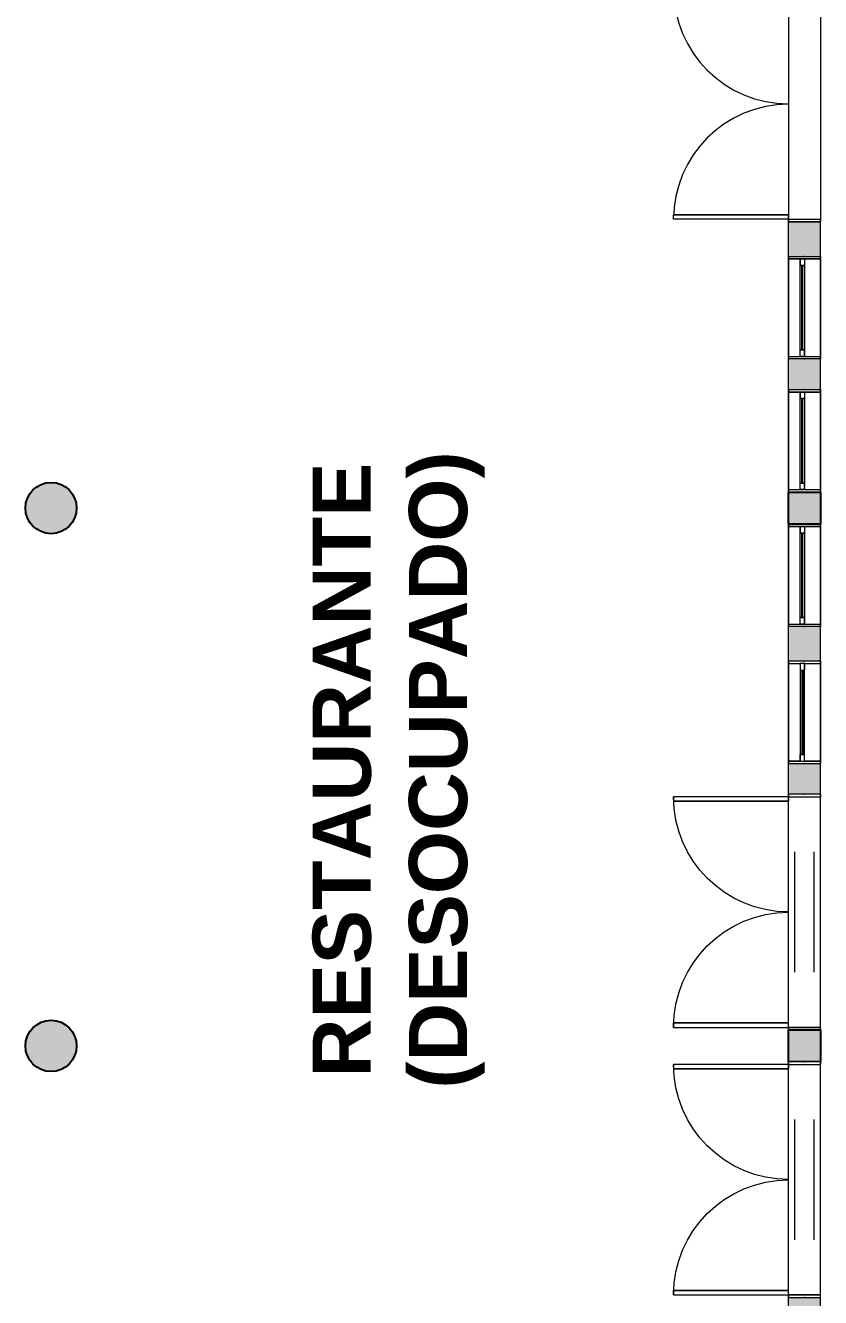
# Model space of a CAD drawing. Header units: metres. Extents: x 512 to 829, y -209 to 245.
# Drawn here: x 731.23 to 737.45, y -96.14 to -86.21 of the extents above; entities that cross this region are included whole.
import ezdxf

# ---------------------------------------------------------------- set-up
doc = ezdxf.new("R2010")
doc.units = ezdxf.units.M
doc.header["$LTSCALE"] = 0.508
doc.set_wipeout_variables(frame=1)
doc.header["$PDSIZE"] = -2
for name, color, linetype, lineweight in [('CONTORNO', 7, 'Continuous', 15), ('None', 7, 'Continuous', 5), ('NãoImprimir', 7, 'Continuous', 5), ('Peitoris', 2, 'Continuous', 5), ('Telhado-Princ', 7, 'Continuous', 5), ('TEXTO', 7, 'Continuous', 15)]:
    doc.layers.add(name, color=color, linetype=linetype, lineweight=lineweight)
doc.styles.add('Arial (bold)', font='arialbd.ttf')

# ---------------------------------------------------------------- blocks, each defined once
blk = doc.blocks.new('Grupo-1600')
at = {"color": 7, "linetype": 'Continuous', "lineweight": 5}
for points in [[(-0.4, 0.125), (-0.38095, 0.125), (-0.38095, -0.125), (-0.4, -0.125)], [(0.38095, 0.125), (0.4, 0.125), (0.4, -0.125), (0.38095, -0.125)]]:
    blk.add_wipeout(points, dxfattribs=at).dxf.layer = 'None'
at = {"layer": 'None', "color": 7, "linetype": 'Continuous', "lineweight": 5}
for points in [[(-0.4, 0.125), (-0.38095, 0.125), (-0.38095, -0.125), (-0.4, -0.125)], [(0.38095, 0.125), (0.4, 0.125), (0.4, -0.125), (0.38095, -0.125)]]:
    blk.add_lwpolyline(points, close=True, dxfattribs=at)
blk = doc.blocks.new('Grupo-1601')
at = {"layer": 'None', "color": 7}
blk.add_blockref('Grupo-1600', (0, 0), dxfattribs=at)
at = {"layer": 'None', "color": 7, "linetype": 'Continuous', "lineweight": 5}
for p, q in [((-0.4, 0.125), (-0.38095, 0.125)), ((-0.38095, 0.125), (-0.38095, -0.125)), ((0.4, 0.125), (0.38095, 0.125)), ((0.38095, 0.125), (0.38095, -0.125)), ((-0.4, -0.125), (-0.38095, -0.125)), ((0.4, -0.125), (0.38095, -0.125))]:
    blk.add_line(p, q, dxfattribs=at)
blk = doc.blocks.new('Grupo-1602')
at = {"layer": 'None', "color": 7, "linetype": 'Continuous', "lineweight": 5}
for p, q in [((-0.38095, 0.034925), (-0.38095, 0)), ((0.38095, 0.034925), (0.38095, 0))]:
    blk.add_line(p, q, dxfattribs=at)
blk = doc.blocks.new('Grupo-1603')
at = {"color": 7, "linetype": 'Continuous', "lineweight": 5}
for points in [[(-0.38095, 0.034925), (-0.33015, 0.034925), (-0.33015, 0), (-0.38095, 0)], [(0.33015, 0.034925), (0.38095, 0.034925), (0.38095, 0), (0.33015, 0)]]:
    blk.add_wipeout(points, dxfattribs=at).dxf.layer = 'None'
at = {"layer": 'None', "color": 7, "linetype": 'Continuous', "lineweight": 5}
for points in [[(-0.38095, 0.034925), (-0.33015, 0.034925), (-0.33015, 0), (-0.38095, 0)], [(0.33015, 0.034925), (0.38095, 0.034925), (0.38095, 0), (0.33015, 0)]]:
    blk.add_lwpolyline(points, close=True, dxfattribs=at)
blk = doc.blocks.new('Grupo-1604')
at = {"layer": 'None', "color": 7}
blk.add_blockref('Grupo-1602', (0, 0), dxfattribs=at)
at = {"color": 7, "linetype": 'Continuous', "lineweight": 5}
blk.add_wipeout([(-0.33015, 0.034925), (0.33015, 0.034925), (0.33015, 0), (-0.33015, 0)], dxfattribs=at).dxf.layer = 'None'
at = {"layer": 'None', "color": 7, "linetype": 'Continuous', "lineweight": 5}
blk.add_lwpolyline([(-0.33015, 0.034925), (0.33015, 0.034925), (0.33015, 0), (-0.33015, 0)], close=True, dxfattribs=at)
at = {"layer": 'None', "color": 7}
blk.add_blockref('Grupo-1603', (0, 0), dxfattribs=at)
at = {"layer": 'None', "color": 7, "linetype": 'Continuous', "lineweight": 5}
for p, q in [((-0.38095, 0.034925), (-0.33015, 0.034925)), ((-0.38095, 0), (-0.33015, 0)), ((-0.33015, 0.034925), (-0.33015, 0)), ((0.38095, 0.034925), (0.33015, 0.034925)), ((0.33015, 0.034925), (0.33015, 0)), ((0.38095, 0), (0.33015, 0))]:
    blk.add_line(p, q, dxfattribs=at)
blk = doc.blocks.new('Grupo-1605')
at = {"color": 7, "linetype": 'Continuous', "lineweight": 9}
blk.add_wipeout([(-0.3301, 0.0181), (0.3301, 0.0181), (0.3301, 0.0168), (-0.3301, 0.0168)], dxfattribs=at).dxf.layer = 'None'
blk = doc.blocks.new('Grupo-1606')
at = {"layer": 'None', "color": 7}
blk.add_blockref('Grupo-1605', (0, 0), dxfattribs=at)
at = {"layer": 'None', "color": 7, "linetype": 'Continuous', "lineweight": 25}
for p, q in [((-0.3301, 0.0181), (0.3301, 0.0181)), ((-0.3301, 0.0168), (0.3301, 0.0168))]:
    blk.add_line(p, q, dxfattribs=at)
blk = doc.blocks.new('Grupo-1607')
at = {"layer": 'None', "color": 7, "linetype": 'Continuous', "lineweight": 20}
for p, q in [((0.4, 0.125), (-0.4, 0.125)), ((0.4, -0.125), (-0.4, -0.125))]:
    blk.add_line(p, q, dxfattribs=at)
blk = doc.blocks.new('Window (2D)-146')
at = {"color": 7, "linetype": 'Continuous', "lineweight": 5}
blk.add_wipeout([(-0.4, 0.125), (0.4, 0.125), (0.4, -0.125), (-0.4, -0.125)], dxfattribs=at).dxf.layer = 'None'
at = {"layer": 'None', "color": 7}
blk.add_blockref('Grupo-1601', (0, 0), dxfattribs=at)
at = {"layer": 'None', "color": 7, "linetype": 'Continuous', "lineweight": 5}
for p, q in [((-0.4, 0.125), (0.4, 0.125)), ((-0.4, -0.125), (0.4, -0.125))]:
    blk.add_line(p, q, dxfattribs=at)
at = {"layer": 'NãoImprimir', "linetype": 'Continuous'}
for p in [(-0.4, 0), (0.4, 0)]:
    blk.add_point(p, dxfattribs=at)
at = {"layer": 'Peitoris'}
blk.add_blockref('Grupo-1604', (0, 0), dxfattribs=at)
blk.add_blockref('Grupo-1606', (0, 0), dxfattribs=at)
at = {"layer": 'Telhado-Princ'}
blk.add_blockref('Grupo-1607', (0, 0), dxfattribs=at)
blk = doc.blocks.new('Grupo-1608')
at = {"color": 7, "linetype": 'Continuous', "lineweight": 5}
for points in [[(-0.4, 0.125), (-0.38095, 0.125), (-0.38095, -0.125), (-0.4, -0.125)], [(0.38095, 0.125), (0.4, 0.125), (0.4, -0.125), (0.38095, -0.125)]]:
    blk.add_wipeout(points, dxfattribs=at).dxf.layer = 'None'
at = {"layer": 'None', "color": 7, "linetype": 'Continuous', "lineweight": 5}
for points in [[(-0.4, 0.125), (-0.38095, 0.125), (-0.38095, -0.125), (-0.4, -0.125)], [(0.38095, 0.125), (0.4, 0.125), (0.4, -0.125), (0.38095, -0.125)]]:
    blk.add_lwpolyline(points, close=True, dxfattribs=at)
blk = doc.blocks.new('Grupo-1609')
at = {"layer": 'None', "color": 7}
blk.add_blockref('Grupo-1608', (0, 0), dxfattribs=at)
at = {"layer": 'None', "color": 7, "linetype": 'Continuous', "lineweight": 5}
for p, q in [((-0.4, 0.125), (-0.38095, 0.125)), ((-0.38095, 0.125), (-0.38095, -0.125)), ((0.4, 0.125), (0.38095, 0.125)), ((0.38095, 0.125), (0.38095, -0.125)), ((-0.4, -0.125), (-0.38095, -0.125)), ((0.4, -0.125), (0.38095, -0.125))]:
    blk.add_line(p, q, dxfattribs=at)
blk = doc.blocks.new('Grupo-1610')
at = {"layer": 'None', "color": 7, "linetype": 'Continuous', "lineweight": 5}
for p, q in [((-0.38095, 0.034925), (-0.38095, 0)), ((0.38095, 0.034925), (0.38095, 0))]:
    blk.add_line(p, q, dxfattribs=at)
blk = doc.blocks.new('Grupo-1611')
at = {"color": 7, "linetype": 'Continuous', "lineweight": 5}
for points in [[(-0.38095, 0.034925), (-0.33015, 0.034925), (-0.33015, 0), (-0.38095, 0)], [(0.33015, 0.034925), (0.38095, 0.034925), (0.38095, 0), (0.33015, 0)]]:
    blk.add_wipeout(points, dxfattribs=at).dxf.layer = 'None'
at = {"layer": 'None', "color": 7, "linetype": 'Continuous', "lineweight": 5}
for points in [[(-0.38095, 0.034925), (-0.33015, 0.034925), (-0.33015, 0), (-0.38095, 0)], [(0.33015, 0.034925), (0.38095, 0.034925), (0.38095, 0), (0.33015, 0)]]:
    blk.add_lwpolyline(points, close=True, dxfattribs=at)
blk = doc.blocks.new('Grupo-1612')
at = {"layer": 'None', "color": 7}
blk.add_blockref('Grupo-1610', (0, 0), dxfattribs=at)
at = {"color": 7, "linetype": 'Continuous', "lineweight": 5}
blk.add_wipeout([(-0.33015, 0.034925), (0.33015, 0.034925), (0.33015, 0), (-0.33015, 0)], dxfattribs=at).dxf.layer = 'None'
at = {"layer": 'None', "color": 7, "linetype": 'Continuous', "lineweight": 5}
blk.add_lwpolyline([(-0.33015, 0.034925), (0.33015, 0.034925), (0.33015, 0), (-0.33015, 0)], close=True, dxfattribs=at)
at = {"layer": 'None', "color": 7}
blk.add_blockref('Grupo-1611', (0, 0), dxfattribs=at)
at = {"layer": 'None', "color": 7, "linetype": 'Continuous', "lineweight": 5}
for p, q in [((-0.38095, 0.034925), (-0.33015, 0.034925)), ((-0.38095, 0), (-0.33015, 0)), ((-0.33015, 0.034925), (-0.33015, 0)), ((0.38095, 0.034925), (0.33015, 0.034925)), ((0.33015, 0.034925), (0.33015, 0)), ((0.38095, 0), (0.33015, 0))]:
    blk.add_line(p, q, dxfattribs=at)
blk = doc.blocks.new('Grupo-1613')
at = {"color": 7, "linetype": 'Continuous', "lineweight": 9}
blk.add_wipeout([(-0.3301, 0.0181), (0.3301, 0.0181), (0.3301, 0.0168), (-0.3301, 0.0168)], dxfattribs=at).dxf.layer = 'None'
blk = doc.blocks.new('Grupo-1614')
at = {"layer": 'None', "color": 7}
blk.add_blockref('Grupo-1613', (0, 0), dxfattribs=at)
at = {"layer": 'None', "color": 7, "linetype": 'Continuous', "lineweight": 25}
for p, q in [((-0.3301, 0.0181), (0.3301, 0.0181)), ((-0.3301, 0.0168), (0.3301, 0.0168))]:
    blk.add_line(p, q, dxfattribs=at)
blk = doc.blocks.new('Grupo-1615')
at = {"layer": 'None', "color": 7, "linetype": 'Continuous', "lineweight": 20}
for p, q in [((0.4, 0.125), (-0.4, 0.125)), ((0.4, -0.125), (-0.4, -0.125))]:
    blk.add_line(p, q, dxfattribs=at)
blk = doc.blocks.new('Window (2D)-147')
at = {"color": 7, "linetype": 'Continuous', "lineweight": 5}
blk.add_wipeout([(-0.4, 0.125), (0.4, 0.125), (0.4, -0.125), (-0.4, -0.125)], dxfattribs=at).dxf.layer = 'None'
at = {"layer": 'None', "color": 7}
blk.add_blockref('Grupo-1609', (0, 0), dxfattribs=at)
at = {"layer": 'None', "color": 7, "linetype": 'Continuous', "lineweight": 5}
for p, q in [((-0.4, 0.125), (0.4, 0.125)), ((-0.4, -0.125), (0.4, -0.125))]:
    blk.add_line(p, q, dxfattribs=at)
at = {"layer": 'NãoImprimir', "linetype": 'Continuous'}
for p in [(-0.4, 0), (0.4, 0)]:
    blk.add_point(p, dxfattribs=at)
at = {"layer": 'Peitoris'}
blk.add_blockref('Grupo-1612', (0, 0), dxfattribs=at)
blk.add_blockref('Grupo-1614', (0, 0), dxfattribs=at)
at = {"layer": 'Telhado-Princ'}
blk.add_blockref('Grupo-1615', (0, 0), dxfattribs=at)
blk = doc.blocks.new('Grupo-1616')
at = {"color": 7, "linetype": 'Continuous', "lineweight": 5}
for points in [[(-0.4, 0.125), (-0.38095, 0.125), (-0.38095, -0.125), (-0.4, -0.125)], [(0.38095, 0.125), (0.4, 0.125), (0.4, -0.125), (0.38095, -0.125)]]:
    blk.add_wipeout(points, dxfattribs=at).dxf.layer = 'None'
at = {"layer": 'None', "color": 7, "linetype": 'Continuous', "lineweight": 5}
for points in [[(-0.4, 0.125), (-0.38095, 0.125), (-0.38095, -0.125), (-0.4, -0.125)], [(0.38095, 0.125), (0.4, 0.125), (0.4, -0.125), (0.38095, -0.125)]]:
    blk.add_lwpolyline(points, close=True, dxfattribs=at)
blk = doc.blocks.new('Grupo-1617')
at = {"layer": 'None', "color": 7}
blk.add_blockref('Grupo-1616', (0, 0), dxfattribs=at)
at = {"layer": 'None', "color": 7, "linetype": 'Continuous', "lineweight": 5}
for p, q in [((-0.4, 0.125), (-0.38095, 0.125)), ((-0.38095, 0.125), (-0.38095, -0.125)), ((0.4, 0.125), (0.38095, 0.125)), ((0.38095, 0.125), (0.38095, -0.125)), ((-0.4, -0.125), (-0.38095, -0.125)), ((0.4, -0.125), (0.38095, -0.125))]:
    blk.add_line(p, q, dxfattribs=at)
blk = doc.blocks.new('Grupo-1618')
at = {"layer": 'None', "color": 7, "linetype": 'Continuous', "lineweight": 5}
for p, q in [((-0.38095, 0.034925), (-0.38095, 0)), ((0.38095, 0.034925), (0.38095, 0))]:
    blk.add_line(p, q, dxfattribs=at)
blk = doc.blocks.new('Grupo-1619')
at = {"color": 7, "linetype": 'Continuous', "lineweight": 5}
for points in [[(-0.38095, 0.034925), (-0.33015, 0.034925), (-0.33015, 0), (-0.38095, 0)], [(0.33015, 0.034925), (0.38095, 0.034925), (0.38095, 0), (0.33015, 0)]]:
    blk.add_wipeout(points, dxfattribs=at).dxf.layer = 'None'
at = {"layer": 'None', "color": 7, "linetype": 'Continuous', "lineweight": 5}
for points in [[(-0.38095, 0.034925), (-0.33015, 0.034925), (-0.33015, 0), (-0.38095, 0)], [(0.33015, 0.034925), (0.38095, 0.034925), (0.38095, 0), (0.33015, 0)]]:
    blk.add_lwpolyline(points, close=True, dxfattribs=at)
blk = doc.blocks.new('Grupo-1620')
at = {"layer": 'None', "color": 7}
blk.add_blockref('Grupo-1618', (0, 0), dxfattribs=at)
at = {"color": 7, "linetype": 'Continuous', "lineweight": 5}
blk.add_wipeout([(-0.33015, 0.034925), (0.33015, 0.034925), (0.33015, 0), (-0.33015, 0)], dxfattribs=at).dxf.layer = 'None'
at = {"layer": 'None', "color": 7, "linetype": 'Continuous', "lineweight": 5}
blk.add_lwpolyline([(-0.33015, 0.034925), (0.33015, 0.034925), (0.33015, 0), (-0.33015, 0)], close=True, dxfattribs=at)
at = {"layer": 'None', "color": 7}
blk.add_blockref('Grupo-1619', (0, 0), dxfattribs=at)
at = {"layer": 'None', "color": 7, "linetype": 'Continuous', "lineweight": 5}
for p, q in [((-0.38095, 0.034925), (-0.33015, 0.034925)), ((-0.38095, 0), (-0.33015, 0)), ((-0.33015, 0.034925), (-0.33015, 0)), ((0.38095, 0.034925), (0.33015, 0.034925)), ((0.33015, 0.034925), (0.33015, 0)), ((0.38095, 0), (0.33015, 0))]:
    blk.add_line(p, q, dxfattribs=at)
blk = doc.blocks.new('Grupo-1621')
at = {"color": 7, "linetype": 'Continuous', "lineweight": 9}
blk.add_wipeout([(-0.3301, 0.0181), (0.3301, 0.0181), (0.3301, 0.0168), (-0.3301, 0.0168)], dxfattribs=at).dxf.layer = 'None'
blk = doc.blocks.new('Grupo-1622')
at = {"layer": 'None', "color": 7}
blk.add_blockref('Grupo-1621', (0, 0), dxfattribs=at)
at = {"layer": 'None', "color": 7, "linetype": 'Continuous', "lineweight": 25}
for p, q in [((-0.3301, 0.0181), (0.3301, 0.0181)), ((-0.3301, 0.0168), (0.3301, 0.0168))]:
    blk.add_line(p, q, dxfattribs=at)
blk = doc.blocks.new('Grupo-1623')
at = {"layer": 'None', "color": 7, "linetype": 'Continuous', "lineweight": 20}
for p, q in [((0.4, 0.125), (-0.4, 0.125)), ((0.4, -0.125), (-0.4, -0.125))]:
    blk.add_line(p, q, dxfattribs=at)
blk = doc.blocks.new('Window (2D)-148')
at = {"color": 7, "linetype": 'Continuous', "lineweight": 5}
blk.add_wipeout([(-0.4, 0.125), (0.4, 0.125), (0.4, -0.125), (-0.4, -0.125)], dxfattribs=at).dxf.layer = 'None'
at = {"layer": 'None', "color": 7}
blk.add_blockref('Grupo-1617', (0, 0), dxfattribs=at)
at = {"layer": 'None', "color": 7, "linetype": 'Continuous', "lineweight": 5}
for p, q in [((-0.4, 0.125), (0.4, 0.125)), ((-0.4, -0.125), (0.4, -0.125))]:
    blk.add_line(p, q, dxfattribs=at)
at = {"layer": 'NãoImprimir', "linetype": 'Continuous'}
for p in [(-0.4, 0), (0.4, 0)]:
    blk.add_point(p, dxfattribs=at)
at = {"layer": 'Peitoris'}
blk.add_blockref('Grupo-1620', (0, 0), dxfattribs=at)
blk.add_blockref('Grupo-1622', (0, 0), dxfattribs=at)
at = {"layer": 'Telhado-Princ'}
blk.add_blockref('Grupo-1623', (0, 0), dxfattribs=at)
blk = doc.blocks.new('Grupo-1624')
at = {"color": 7, "linetype": 'Continuous', "lineweight": 5}
for points in [[(-0.4, 0.125), (-0.38095, 0.125), (-0.38095, -0.125), (-0.4, -0.125)], [(0.38095, 0.125), (0.4, 0.125), (0.4, -0.125), (0.38095, -0.125)]]:
    blk.add_wipeout(points, dxfattribs=at).dxf.layer = 'None'
at = {"layer": 'None', "color": 7, "linetype": 'Continuous', "lineweight": 5}
for points in [[(-0.4, 0.125), (-0.38095, 0.125), (-0.38095, -0.125), (-0.4, -0.125)], [(0.38095, 0.125), (0.4, 0.125), (0.4, -0.125), (0.38095, -0.125)]]:
    blk.add_lwpolyline(points, close=True, dxfattribs=at)
blk = doc.blocks.new('Grupo-1625')
at = {"layer": 'None', "color": 7}
blk.add_blockref('Grupo-1624', (0, 0), dxfattribs=at)
at = {"layer": 'None', "color": 7, "linetype": 'Continuous', "lineweight": 5}
for p, q in [((-0.4, 0.125), (-0.38095, 0.125)), ((-0.38095, 0.125), (-0.38095, -0.125)), ((0.4, 0.125), (0.38095, 0.125)), ((0.38095, 0.125), (0.38095, -0.125)), ((-0.4, -0.125), (-0.38095, -0.125)), ((0.4, -0.125), (0.38095, -0.125))]:
    blk.add_line(p, q, dxfattribs=at)
blk = doc.blocks.new('Grupo-1626')
at = {"layer": 'None', "color": 7, "linetype": 'Continuous', "lineweight": 5}
for p, q in [((-0.38095, 0.034925), (-0.38095, 0)), ((0.38095, 0.034925), (0.38095, 0))]:
    blk.add_line(p, q, dxfattribs=at)
blk = doc.blocks.new('Grupo-1627')
at = {"color": 7, "linetype": 'Continuous', "lineweight": 5}
for points in [[(-0.38095, 0.034925), (-0.33015, 0.034925), (-0.33015, 0), (-0.38095, 0)], [(0.33015, 0.034925), (0.38095, 0.034925), (0.38095, 0), (0.33015, 0)]]:
    blk.add_wipeout(points, dxfattribs=at).dxf.layer = 'None'
at = {"layer": 'None', "color": 7, "linetype": 'Continuous', "lineweight": 5}
for points in [[(-0.38095, 0.034925), (-0.33015, 0.034925), (-0.33015, 0), (-0.38095, 0)], [(0.33015, 0.034925), (0.38095, 0.034925), (0.38095, 0), (0.33015, 0)]]:
    blk.add_lwpolyline(points, close=True, dxfattribs=at)
blk = doc.blocks.new('Grupo-1628')
at = {"layer": 'None', "color": 7}
blk.add_blockref('Grupo-1626', (0, 0), dxfattribs=at)
at = {"color": 7, "linetype": 'Continuous', "lineweight": 5}
blk.add_wipeout([(-0.33015, 0.034925), (0.33015, 0.034925), (0.33015, 0), (-0.33015, 0)], dxfattribs=at).dxf.layer = 'None'
at = {"layer": 'None', "color": 7, "linetype": 'Continuous', "lineweight": 5}
blk.add_lwpolyline([(-0.33015, 0.034925), (0.33015, 0.034925), (0.33015, 0), (-0.33015, 0)], close=True, dxfattribs=at)
at = {"layer": 'None', "color": 7}
blk.add_blockref('Grupo-1627', (0, 0), dxfattribs=at)
at = {"layer": 'None', "color": 7, "linetype": 'Continuous', "lineweight": 5}
for p, q in [((-0.38095, 0.034925), (-0.33015, 0.034925)), ((-0.38095, 0), (-0.33015, 0)), ((-0.33015, 0.034925), (-0.33015, 0)), ((0.38095, 0.034925), (0.33015, 0.034925)), ((0.33015, 0.034925), (0.33015, 0)), ((0.38095, 0), (0.33015, 0))]:
    blk.add_line(p, q, dxfattribs=at)
blk = doc.blocks.new('Grupo-1629')
at = {"color": 7, "linetype": 'Continuous', "lineweight": 9}
blk.add_wipeout([(-0.3301, 0.0181), (0.3301, 0.0181), (0.3301, 0.0168), (-0.3301, 0.0168)], dxfattribs=at).dxf.layer = 'None'
blk = doc.blocks.new('Grupo-1630')
at = {"layer": 'None', "color": 7}
blk.add_blockref('Grupo-1629', (0, 0), dxfattribs=at)
at = {"layer": 'None', "color": 7, "linetype": 'Continuous', "lineweight": 25}
for p, q in [((-0.3301, 0.0181), (0.3301, 0.0181)), ((-0.3301, 0.0168), (0.3301, 0.0168))]:
    blk.add_line(p, q, dxfattribs=at)
blk = doc.blocks.new('Grupo-1631')
at = {"layer": 'None', "color": 7, "linetype": 'Continuous', "lineweight": 20}
for p, q in [((0.4, 0.125), (-0.4, 0.125)), ((0.4, -0.125), (-0.4, -0.125))]:
    blk.add_line(p, q, dxfattribs=at)
blk = doc.blocks.new('Window (2D)-149')
at = {"color": 7, "linetype": 'Continuous', "lineweight": 5}
blk.add_wipeout([(-0.4, 0.125), (0.4, 0.125), (0.4, -0.125), (-0.4, -0.125)], dxfattribs=at).dxf.layer = 'None'
at = {"layer": 'None', "color": 7}
blk.add_blockref('Grupo-1625', (0, 0), dxfattribs=at)
at = {"layer": 'None', "color": 7, "linetype": 'Continuous', "lineweight": 5}
for p, q in [((-0.4, 0.125), (0.4, 0.125)), ((-0.4, -0.125), (0.4, -0.125))]:
    blk.add_line(p, q, dxfattribs=at)
at = {"layer": 'NãoImprimir', "linetype": 'Continuous'}
for p in [(-0.4, 0), (0.4, 0)]:
    blk.add_point(p, dxfattribs=at)
at = {"layer": 'Peitoris'}
blk.add_blockref('Grupo-1628', (0, 0), dxfattribs=at)
blk.add_blockref('Grupo-1630', (0, 0), dxfattribs=at)
at = {"layer": 'Telhado-Princ'}
blk.add_blockref('Grupo-1631', (0, 0), dxfattribs=at)
blk = doc.blocks.new('Grupo-1684')
at = {"layer": 'TEXTO', "color": 7, "linetype": 'Continuous', "lineweight": 9}
for p, q in [((0.47, 0.075), (-0.47, 0.075)), ((0.47, -0.075), (-0.47, -0.075))]:
    blk.add_line(p, q, dxfattribs=at)
blk = doc.blocks.new('Grupo-1685')
at = {"color": 7, "linetype": 'Continuous', "lineweight": 5}
for points in [[(-0.92, 0.125), (-0.9, 0.125), (-0.9, -0.125), (-0.92, -0.125)], [(0.9, 0.125), (0.92, 0.125), (0.92, -0.125), (0.9, -0.125)]]:
    blk.add_wipeout(points, dxfattribs=at).dxf.layer = 'None'
at = {"layer": 'None', "color": 7, "linetype": 'Continuous', "lineweight": 5}
for points in [[(-0.92, 0.125), (-0.9, 0.125), (-0.9, -0.125), (-0.92, -0.125)], [(0.9, 0.125), (0.92, 0.125), (0.92, -0.125), (0.9, -0.125)]]:
    blk.add_lwpolyline(points, close=True, dxfattribs=at)
blk = doc.blocks.new('Grupo-1686')
at = {"layer": 'None', "color": 7}
blk.add_blockref('Grupo-1684', (0, 0), dxfattribs=at)
blk.add_blockref('Grupo-1685', (0, 0), dxfattribs=at)
at = {"layer": 'None', "color": 7, "linetype": 'Continuous', "lineweight": 5}
for p, q in [((-0.92, 0.125), (-0.9, 0.125)), ((-0.9, 0.125), (-0.9, -0.125)), ((0.92, 0.125), (0.9, 0.125)), ((0.9, 0.125), (0.9, -0.125)), ((-0.92, -0.125), (-0.9, -0.125)), ((0.92, -0.125), (0.9, -0.125))]:
    blk.add_line(p, q, dxfattribs=at)
blk = doc.blocks.new('Grupo-1687')
at = {"layer": 'None', "color": 7, "linetype": 'Continuous', "lineweight": 5}
blk.add_arc((-0.9, 0.125), 0.8988, 0, 90, dxfattribs=at)
blk = doc.blocks.new('Grupo-1688')
at = {"color": 7, "linetype": 'Continuous', "lineweight": 5}
blk.add_wipeout([(-0.9, 0.125), (-0.9, 1.02375), (-0.865, 1.02375), (-0.865, 0.125)], dxfattribs=at).dxf.layer = 'None'
at = {"layer": 'None', "color": 7, "linetype": 'Continuous', "lineweight": 5}
blk.add_lwpolyline([(-0.9, 0.125), (-0.9, 1.02375), (-0.865, 1.02375), (-0.865, 0.125)], close=True, dxfattribs=at)
blk = doc.blocks.new('Grupo-1689')
at = {"layer": 'None', "color": 7}
blk.add_blockref('Grupo-1688', (0, 0), dxfattribs=at)
at = {"layer": 'None', "color": 7, "linetype": 'Continuous', "lineweight": 5}
for p, q in [((-0.9, 0.125), (-0.9, 1.02375)), ((-0.9, 1.02375), (-0.865, 1.02375)), ((-0.865, 0.125), (-0.865, 1.02375)), ((-0.9, 0.125), (-0.865, 0.125))]:
    blk.add_line(p, q, dxfattribs=at)
blk = doc.blocks.new('Grupo-1690')
at = {"layer": 'Peitoris', "color": 7}
blk.add_blockref('Grupo-1689', (0, 0), dxfattribs=at)
blk = doc.blocks.new('Grupo-1691')
at = {"layer": 'None', "color": 7, "linetype": 'Continuous', "lineweight": 5}
blk.add_arc((0.9, 0.125), 0.8988, 90, 180, dxfattribs=at)
blk = doc.blocks.new('Grupo-1692')
at = {"color": 7, "linetype": 'Continuous', "lineweight": 5}
blk.add_wipeout([(0.9, 1.02375), (0.9, 0.125), (0.865, 0.125), (0.865, 1.02375)], dxfattribs=at).dxf.layer = 'None'
at = {"layer": 'None', "color": 7, "linetype": 'Continuous', "lineweight": 5}
blk.add_lwpolyline([(0.9, 1.02375), (0.9, 0.125), (0.865, 0.125), (0.865, 1.02375)], close=True, dxfattribs=at)
blk = doc.blocks.new('Grupo-1693')
at = {"layer": 'None', "color": 7}
blk.add_blockref('Grupo-1692', (0, 0), dxfattribs=at)
at = {"layer": 'None', "color": 7, "linetype": 'Continuous', "lineweight": 5}
for p, q in [((0.865, 1.02375), (0.865, 0.125)), ((0.9, 1.02375), (0.865, 1.02375)), ((0.9, 1.02375), (0.9, 0.125)), ((0.9, 0.125), (0.865, 0.125))]:
    blk.add_line(p, q, dxfattribs=at)
blk = doc.blocks.new('Grupo-1694')
at = {"layer": 'Peitoris', "color": 7}
blk.add_blockref('Grupo-1693', (0, 0), dxfattribs=at)
blk = doc.blocks.new('Grupo-1695')
at = {"layer": 'None', "color": 7, "linetype": 'Continuous', "lineweight": 5}
for p, q in [((0.92, 0.125), (-0.92, 0.125)), ((0.92, -0.125), (-0.92, -0.125))]:
    blk.add_line(p, q, dxfattribs=at)
blk = doc.blocks.new('Door (2D)-54')
at = {"layer": 'None', "color": 7}
blk.add_blockref('Grupo-1686', (0, 0), dxfattribs=at)
at = {"layer": 'NãoImprimir', "color": 7, "linetype": 'Continuous', "lineweight": 5}
for p in [(-0.92, 0), (0.92, 0)]:
    blk.add_point(p, dxfattribs=at)
at = {"layer": 'Peitoris', "color": 7}
for name in ['Grupo-1687', 'Grupo-1691']:
    blk.add_blockref(name, (0, 0), dxfattribs=at)
at = {"layer": 'None', "color": 7}
for name in ['Grupo-1690', 'Grupo-1694']:
    blk.add_blockref(name, (0, 0), dxfattribs=at)
at = {"color": 7, "linetype": 'Continuous', "lineweight": 5}
blk.add_wipeout([(-0.02625, 0.0875), (-0.02625, 0.09), (-0.00125, 0.09), (-0.00125, 0.125), (0.00125, 0.125), (0.00125, 0.09), (0.02625, 0.09), (0.02625, 0.0875)], dxfattribs=at).dxf.layer = 'None'
at = {"layer": 'Telhado-Princ', "color": 7}
blk.add_blockref('Grupo-1695', (0, 0), dxfattribs=at)
blk = doc.blocks.new('Grupo-1696')
at = {"layer": 'None', "color": 7, "linetype": 'Continuous', "lineweight": 5}
for p, q in [((-0.92, 0.125), (-0.92, -0.125)), ((0.92, 0.125), (0.92, -0.125))]:
    blk.add_line(p, q, dxfattribs=at)
blk = doc.blocks.new('Grupo-1697')
at = {"color": 7, "linetype": 'Continuous', "lineweight": 5}
for points in [[(-0.92, 0.125), (-0.9, 0.125), (-0.9, -0.125), (-0.92, -0.125)], [(0.9, 0.125), (0.92, 0.125), (0.92, -0.125), (0.9, -0.125)]]:
    blk.add_wipeout(points, dxfattribs=at).dxf.layer = 'None'
at = {"layer": 'None', "color": 7, "linetype": 'Continuous', "lineweight": 5}
for points in [[(-0.92, 0.125), (-0.9, 0.125), (-0.9, -0.125), (-0.92, -0.125)], [(0.9, 0.125), (0.92, 0.125), (0.92, -0.125), (0.9, -0.125)]]:
    blk.add_lwpolyline(points, close=True, dxfattribs=at)
blk = doc.blocks.new('Grupo-1698')
at = {"layer": 'None', "color": 7}
blk.add_blockref('Grupo-1696', (0, 0), dxfattribs=at)
blk.add_blockref('Grupo-1697', (0, 0), dxfattribs=at)
at = {"layer": 'None', "color": 7, "linetype": 'Continuous', "lineweight": 5}
for p, q in [((-0.92, 0.125), (-0.9, 0.125)), ((-0.9, 0.125), (-0.9, -0.125)), ((0.92, 0.125), (0.9, 0.125)), ((0.9, 0.125), (0.9, -0.125)), ((-0.92, -0.125), (-0.9, -0.125)), ((0.92, -0.125), (0.9, -0.125))]:
    blk.add_line(p, q, dxfattribs=at)
blk = doc.blocks.new('Grupo-1699')
at = {"layer": 'None', "color": 7, "linetype": 'Continuous', "lineweight": 5}
blk.add_arc((-0.9, 0.125), 0.8988, 0, 90, dxfattribs=at)
blk = doc.blocks.new('Grupo-1700')
at = {"color": 7, "linetype": 'Continuous', "lineweight": 5}
blk.add_wipeout([(-0.9, 0.125), (-0.9, 1.02375), (-0.865, 1.02375), (-0.865, 0.125)], dxfattribs=at).dxf.layer = 'None'
at = {"layer": 'None', "color": 7, "linetype": 'Continuous', "lineweight": 5}
blk.add_lwpolyline([(-0.9, 0.125), (-0.9, 1.02375), (-0.865, 1.02375), (-0.865, 0.125)], close=True, dxfattribs=at)
blk = doc.blocks.new('Grupo-1701')
at = {"layer": 'None', "color": 7}
blk.add_blockref('Grupo-1700', (0, 0), dxfattribs=at)
at = {"layer": 'None', "color": 7, "linetype": 'Continuous', "lineweight": 5}
for p, q in [((-0.9, 0.125), (-0.9, 1.02375)), ((-0.9, 1.02375), (-0.865, 1.02375)), ((-0.865, 0.125), (-0.865, 1.02375)), ((-0.9, 0.125), (-0.865, 0.125))]:
    blk.add_line(p, q, dxfattribs=at)
blk = doc.blocks.new('Grupo-1702')
at = {"layer": 'Peitoris', "color": 7}
blk.add_blockref('Grupo-1701', (0, 0), dxfattribs=at)
blk = doc.blocks.new('Grupo-1703')
at = {"layer": 'None', "color": 7, "linetype": 'Continuous', "lineweight": 5}
blk.add_arc((0.9, 0.125), 0.8988, 90, 180, dxfattribs=at)
blk = doc.blocks.new('Grupo-1704')
at = {"color": 7, "linetype": 'Continuous', "lineweight": 5}
blk.add_wipeout([(0.9, 1.02375), (0.9, 0.125), (0.865, 0.125), (0.865, 1.02375)], dxfattribs=at).dxf.layer = 'None'
at = {"layer": 'None', "color": 7, "linetype": 'Continuous', "lineweight": 5}
blk.add_lwpolyline([(0.9, 1.02375), (0.9, 0.125), (0.865, 0.125), (0.865, 1.02375)], close=True, dxfattribs=at)
blk = doc.blocks.new('Grupo-1705')
at = {"layer": 'None', "color": 7}
blk.add_blockref('Grupo-1704', (0, 0), dxfattribs=at)
at = {"layer": 'None', "color": 7, "linetype": 'Continuous', "lineweight": 5}
for p, q in [((0.865, 1.02375), (0.865, 0.125)), ((0.9, 1.02375), (0.865, 1.02375)), ((0.9, 1.02375), (0.9, 0.125)), ((0.9, 0.125), (0.865, 0.125))]:
    blk.add_line(p, q, dxfattribs=at)
blk = doc.blocks.new('Grupo-1706')
at = {"layer": 'Peitoris', "color": 7}
blk.add_blockref('Grupo-1705', (0, 0), dxfattribs=at)
blk = doc.blocks.new('Grupo-1707')
at = {"layer": 'None', "color": 7, "linetype": 'Continuous', "lineweight": 5}
for p, q in [((0.92, 0.125), (-0.92, 0.125)), ((0.92, -0.125), (-0.92, -0.125))]:
    blk.add_line(p, q, dxfattribs=at)
blk = doc.blocks.new('Door (2D)-55')
at = {"layer": 'None', "color": 7}
blk.add_blockref('Grupo-1698', (0, 0), dxfattribs=at)
at = {"layer": 'NãoImprimir', "color": 7, "linetype": 'Continuous', "lineweight": 5}
for p in [(-0.92, 0), (0.92, 0)]:
    blk.add_point(p, dxfattribs=at)
at = {"layer": 'Peitoris', "color": 7}
for name in ['Grupo-1699', 'Grupo-1703']:
    blk.add_blockref(name, (0, 0), dxfattribs=at)
at = {"layer": 'None', "color": 7}
for name in ['Grupo-1702', 'Grupo-1706']:
    blk.add_blockref(name, (0, 0), dxfattribs=at)
at = {"color": 7, "linetype": 'Continuous', "lineweight": 5}
blk.add_wipeout([(-0.02625, 0.0875), (-0.02625, 0.09), (-0.00125, 0.09), (-0.00125, 0.125), (0.00125, 0.125), (0.00125, 0.09), (0.02625, 0.09), (0.02625, 0.0875)], dxfattribs=at).dxf.layer = 'None'
at = {"layer": 'Telhado-Princ', "color": 7}
blk.add_blockref('Grupo-1707', (0, 0), dxfattribs=at)
blk = doc.blocks.new('Grupo-1888')
at = {"layer": 'None', "linetype": 'Continuous', "lineweight": 0}
h = blk.add_hatch(color=255, dxfattribs=at)
edge = h.paths.add_edge_path()
edge.add_arc((13.0552, 9.0475), 0.2, 0, 360, ccw=False)
h = blk.add_hatch(color=255, dxfattribs=at)
edge = h.paths.add_edge_path()
edge.add_arc((13.0552, 9.0475), 0.2, 0, 360, ccw=False)
for points in [[(18.8163, 8.9225), (18.8163, 9.1725), (19.0663, 9.1725), (19.0663, 8.9225)], [(18.8163, 4.7225), (18.8163, 4.9725), (19.0663, 4.9725), (19.0663, 4.7225)]]:
    blk.add_hatch(color=255, dxfattribs=at).paths.add_polyline_path(points)
h = blk.add_hatch(color=255, dxfattribs=at)
edge = h.paths.add_edge_path()
edge.add_arc((13.0552, 4.8475), 0.2, 0, 360, ccw=False)
h = blk.add_hatch(color=255, dxfattribs=at)
edge = h.paths.add_edge_path()
edge.add_arc((13.0552, 4.8475), 0.2, 0, 360, ccw=False)
at = {"layer": 'None', "color": 7, "linetype": 'Continuous', "lineweight": 25}
for points in [[(18.8163, 8.9225), (18.8163, 9.1725), (19.0663, 9.1725), (19.0663, 8.9225)], [(18.8163, 4.7225), (18.8163, 4.9725), (19.0663, 4.9725), (19.0663, 4.7225)]]:
    blk.add_lwpolyline(points, close=True, dxfattribs=at)
for centre in [(13.0552, 9.0475), (13.0552, 9.0475), (13.0552, 4.8475), (13.0552, 4.8475)]:
    blk.add_circle(centre, 0.2, dxfattribs=at)

msp = doc.modelspace()

# ---------------------------------------------------------------- linework, layer by layer
at = {"layer": 'None', "color": 7, "linetype": 'Continuous', "lineweight": 18}
for p, q in [((737.1955, -88.0092), (737.1955, -87.7392)), ((737.4455, -88.0092), (737.4455, -87.7392)), ((737.1955, -89.0492), (737.1955, -88.8092)), ((737.4455, -89.0492), (737.4455, -88.8092)), ((737.1955, -90.0992), (737.1955, -89.8492)), ((737.4455, -90.0992), (737.4455, -89.8492)), ((737.1955, -91.1692), (737.1955, -90.8992)), ((737.4455, -91.1692), (737.4455, -90.8992)), ((737.1955, -92.2092), (737.1955, -91.9692)), ((737.4455, -92.2092), (737.4455, -91.9692)), ((737.1955, -94.2992), (737.1955, -94.0492)), ((737.4455, -94.2992), (737.4455, -94.0492)), ((737.1955, -96.4092), (737.1955, -96.1392)), ((737.4455, -96.4092), (737.4455, -96.1392))]:
    msp.add_line(p, q, dxfattribs=at)
at = {"layer": 'None', "color": 250, "linetype": 'Continuous'}
for points in [[(737.4455, -88.0092), (737.1955, -88.0092), (737.4455, -87.7392), (737.1955, -87.7392)], [(737.4455, -89.0492), (737.1955, -89.0492), (737.4455, -88.8092), (737.1955, -88.8092)], [(737.4455, -90.0992), (737.1955, -90.0992), (737.4455, -89.8492), (737.1955, -89.8492)], [(737.4455, -91.1692), (737.1955, -91.1692), (737.4455, -90.8992), (737.1955, -90.8992)], [(737.4455, -92.2092), (737.1955, -92.2092), (737.4455, -91.9692), (737.1955, -91.9692)], [(737.4455, -94.2992), (737.1955, -94.2992), (737.4455, -94.0492), (737.1955, -94.0492)], [(737.4455, -96.4092), (737.1955, -96.4092), (737.4455, -96.1392), (737.1955, -96.1392)]]:
    msp.add_solid(points, dxfattribs=at)

# ---------------------------------------------------------------- texts
at = {"layer": 'CONTORNO', "color": 7, "insert": (733.4776, -92.0193), "char_height": 0.454753, "attachment_point": 2, "rotation": 90, "line_spacing_factor": 0.992596, "style": 'Arial (bold)'}
msp.add_mtext('RESTAURANTE\\P(DESOCUPADO)', dxfattribs=at)

# ---------------------------------------------------------------- next in the draw order: block references
at = {"layer": 'None', "color": 7, "rotation": 90}
for name, p in [('Door (2D)-55', (737.3205, -86.8192)), ('Window (2D)-146', (737.3205, -88.4092)), ('Window (2D)-147', (737.3205, -89.4492)), ('Window (2D)-148', (737.3205, -90.4992))]:
    msp.add_blockref(name, p, dxfattribs=at)
at = {"layer": 'None', "color": 7, "xscale": -1, "rotation": 90}
for name, p in [('Window (2D)-149', (737.3205, -91.5692)), ('Door (2D)-54', (737.3205, -93.1292))]:
    msp.add_blockref(name, p, dxfattribs=at)

# ---------------------------------------------------------------- next in the draw order: block references
at = {"layer": 'None', "color": 7}
msp.add_blockref('Grupo-1888', (718.3793, -99.0216), dxfattribs=at)

# ---------------------------------------------------------------- next in the draw order: block references
at = {"layer": 'None', "color": 7, "xscale": -1, "rotation": 90}
msp.add_blockref('Door (2D)-54', (737.3205, -95.2192), dxfattribs=at)

doc.saveas('drawing.dxf')
